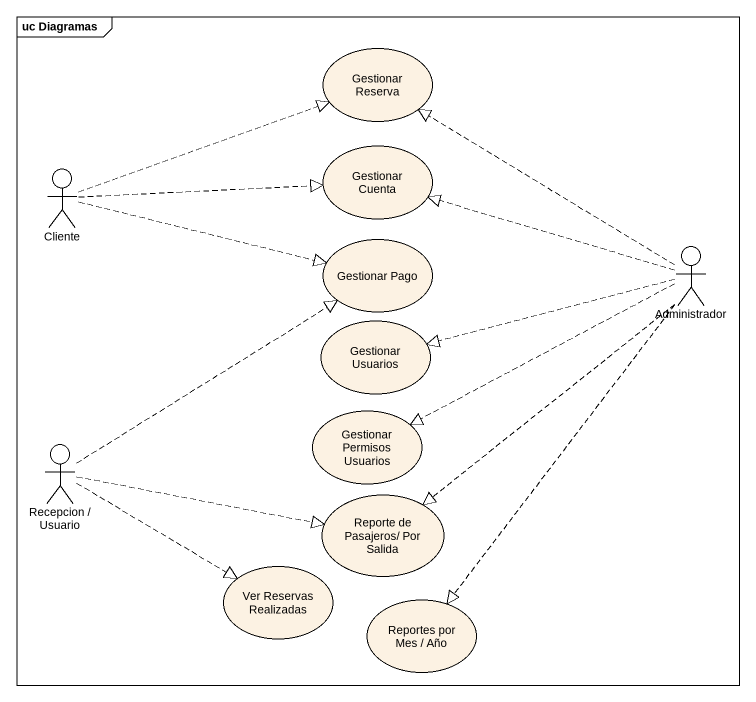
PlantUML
@startuml
mainframe uc Diagramas
usecase "Gestionar Reserva" as Gestionar_Reserva
usecase "Gestionar Cuenta" as Gestionar_Cuenta
actor Cliente
usecase "Gestionar Pago" as Gestionar_Pago
actor Administrador
usecase "Gestionar Usuarios" as Gestionar_Usuarios
usecase "Gestionar Permisos Usuarios" as Gestionar_Permisos_Usuarios
actor "Recepcion / Usuario" as Recepcion_Usuario
usecase "Reporte de Pasajeros/ Por Salida" as Reporte_de_Pasajeros_Por
usecase "Ver Reservas Realizadas" as Ver_Reservas_Realizadas
usecase "Reportes por Mes / Año" as Reportes_por_Mes_Año
Cliente .right.|> Gestionar_Reserva
Cliente .right.|> Gestionar_Cuenta
Cliente .right.|> Gestionar_Pago
Administrador .up.|> Gestionar_Reserva
Administrador .left.|> Gestionar_Cuenta
Administrador .left.|> Gestionar_Usuarios
Administrador .left.|> Gestionar_Permisos_Usuarios
Administrador ..|> Reporte_de_Pasajeros_Por
Administrador ..|> Reportes_por_Mes_Año
Recepcion_Usuario .up.|> Gestionar_Pago
Recepcion_Usuario .right.|> Reporte_de_Pasajeros_Por
Recepcion_Usuario .right.|> Ver_Reservas_Realizadas
@enduml
